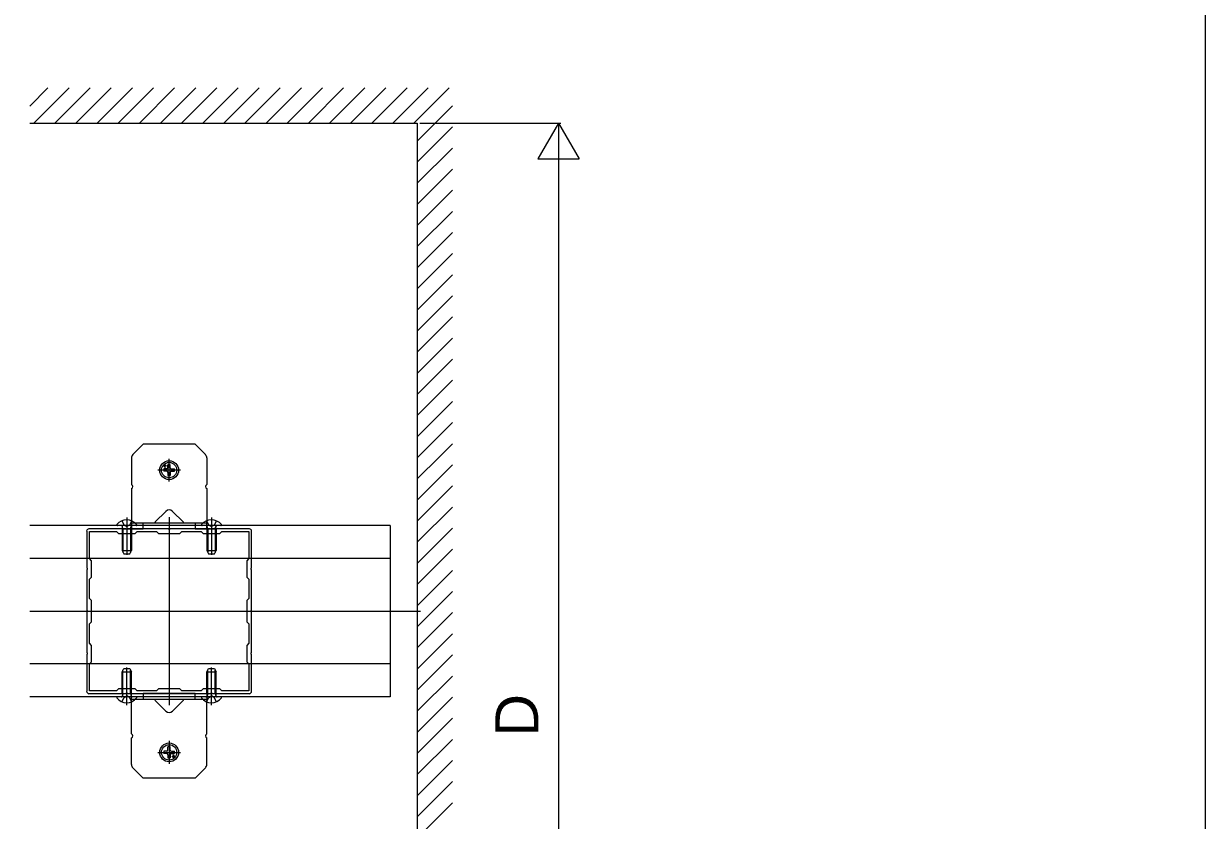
# Model space of a CAD drawing. Units: millimetres, scale not verified. Extents: x -875 to 875, y -1304 to 1297.
# Drawn here: x 373 to 875, y -381 to -42 of the extents above; entities that cross this region are included whole.
import ezdxf
from ezdxf.enums import TextEntityAlignment as Align

# ---------------------------------------------------------------- set-up
doc = ezdxf.new("R2010")
doc.units = ezdxf.units.MM
doc.header["$LTSCALE"] = 8
for name, color, linetype in [('0-3_YKK_11', 7, 'Continuous'), ('0-4_YKK_12', 2, 'Continuous'), ('0-5_YKK_13', 4, 'Continuous'), ('0-7_YKK_D', 6, 'Continuous'), ('0-8_YKK_ZWAK', 7, 'Continuous'), ('0-9_YSS_K', 3, 'Continuous')]:
    doc.layers.add(name, color=color, linetype=linetype)
doc.styles.add('ＭＳ ゴシック', font='')
doc.styles.get('ＭＳ ゴシック').set_extended_font_data('MS Gothic')

msp = doc.modelspace()

# ---------------------------------------------------------------- linework, layer by layer
at = {"layer": '0-3_YKK_11'}
for points in [[(399.424, -257.559), (399.46, -257.719), (399.5, -257.839), (399.5, -273.241), (399.62, -273.424), (399.62, -273.974), (399.5, -274.158), (399.5, -291.241), (399.62, -291.424), (399.62, -291.974), (399.5, -292.158), (399.5, -309.241), (399.62, -309.424), (399.62, -309.974), (399.5, -310.158), (399.5, -325.56), (399.46, -325.68), (399.424, -325.839)], [(434.042, -256.699), (416.958, -256.699), (416.775, -256.819), (416.225, -256.819), (416.042, -256.699), (400.64, -256.699), (400.52, -256.66), (400.36, -256.624)], [(456.9, -257.799), (468.4, -257.799), (468.4, -269.299), (467.5, -270.199), (467.5, -277.199), (468.4, -278.099), (468.4, -286.299), (467.5, -287.199), (467.5, -296.199), (468.4, -297.099), (468.4, -305.299), (467.5, -306.199), (467.5, -313.199), (468.4, -314.099), (468.4, -325.599), (456.9, -325.599), (456, -324.699), (449, -324.699), (448.1, -325.599), (439.9, -325.599), (439, -324.699), (430, -324.699), (429.1, -325.599), (420.9, -325.599), (420, -324.699), (413, -324.699), (412.1, -325.599), (400.6, -325.599), (400.6, -314.099), (401.5, -313.199), (401.5, -306.199), (400.6, -305.299), (400.6, -297.099), (401.5, -296.199), (401.5, -287.199), (400.6, -286.299), (400.6, -278.099), (401.5, -277.199), (401.5, -270.199), (400.6, -269.299)], [(400.6, -269.299), (400.6, -257.799), (412.1, -257.799), (413, -258.699), (420, -258.699), (420.9, -257.799), (429.1, -257.799), (430, -258.699), (439, -258.699), (439.9, -257.799), (448.1, -257.799), (449, -258.699), (456, -258.699), (456.9, -257.799)], [(468.64, -256.624), (468.48, -256.66), (468.36, -256.699), (452.958, -256.699), (452.775, -256.819), (452.225, -256.819), (452.042, -256.699), (434.958, -256.699), (434.775, -256.819), (434.225, -256.819), (434.042, -256.699)], [(469.576, -325.839), (469.54, -325.68), (469.5, -325.56), (469.5, -310.158), (469.38, -309.974), (469.38, -309.424), (469.5, -309.241), (469.5, -292.158), (469.38, -291.974), (469.38, -291.424), (469.5, -291.241), (469.5, -274.158), (469.38, -273.974), (469.38, -273.424), (469.5, -273.241), (469.5, -257.839), (469.54, -257.719), (469.576, -257.559)], [(400.36, -326.775), (400.52, -326.739), (400.64, -326.699), (416.042, -326.699), (416.225, -326.579), (416.775, -326.579), (416.958, -326.699), (434.042, -326.699), (434.225, -326.579), (434.775, -326.579), (434.958, -326.699), (452.042, -326.699), (452.225, -326.579), (452.775, -326.579), (452.958, -326.699), (468.36, -326.699), (468.48, -326.739), (468.64, -326.775)]]:
    msp.add_lwpolyline(points, dxfattribs=at)
for centre, start, end in [((400.6, -257.799), 101.53697, 168.46303), ((468.4, -257.799), 11.53697, 78.46303), ((400.6, -325.599), 191.53697, 258.46303), ((468.4, -325.599), 281.53697, 348.46303)]:
    msp.add_arc(centre, 1.2, start, end, dxfattribs=at)
at = {"layer": '0-4_YKK_12'}
for p, q in [((528.5, -255.299), (375.225, -255.299)), ((434.5, -251.699), (434.5, -331.699)), ((528.5, -255.299), (528.5, -328.099)), ((528.5, -269.299), (375.225, -269.299)), ((375.225, -291.699), (541.406, -291.699)), ((528.5, -314.099), (375.225, -314.099)), ((528.5, -328.099), (375.225, -328.099))]:
    msp.add_line(p, q, dxfattribs=at)
at = {"layer": '0-5_YKK_13'}
for p, q in [((419.086, -225.114), (423.5, -220.699)), ((445.5, -220.699), (423.5, -220.699)), ((445.5, -220.699), (449.914, -225.114)), ((418.5, -226.528), (418.5, -237.833)), ((432.817, -230.582), (432.11, -229.875)), ((433.383, -230.017), (432.676, -229.31)), ((434, -230.699), (434, -229.399)), ((434.5, -236.555), (434.5, -226.844)), ((450.5, -226.528), (450.5, -237.833)), ((439.356, -231.699), (429.644, -231.699)), ((433.5, -232.199), (432.2, -232.199)), ((434, -232.699), (434, -233.999)), ((434, -233.999), (435, -233.999)), ((435, -232.699), (435, -233.999)), ((435.5, -231.199), (436.8, -231.199)), ((418.5, -239.565), (418.5, -253.699)), ((450.5, -239.565), (450.5, -253.699)), ((428.599, -253.699), (433.057, -249.242)), ((435.943, -249.242), (440.401, -253.699)), ((420.476, -255.299), (412.524, -255.299)), ((414.425, -253.223), (415.355, -255.088)), ((414.5, -256.699), (414.645, -255.887)), ((414.879, -256.699), (414.639, -255.684)), ((415.355, -255.088), (416.5, -255.697)), ((416.5, -251.799), (416.5, -267.763)), ((417.645, -255.088), (416.5, -255.697)), ((418.575, -253.223), (417.645, -255.088)), ((418.121, -256.699), (418.361, -255.684)), ((418.5, -256.699), (418.355, -255.887)), ((418.5, -253.699), (418.5, -254.199)), ((418.5, -254.199), (418.5, -256.699)), ((419.086, -254.199), (418.5, -254.199)), ((423.5, -254.199), (419.086, -254.199)), ((423.5, -256.699), (423.5, -254.199)), ((456.476, -255.299), (448.524, -255.299)), ((450.425, -253.223), (451.355, -255.088)), ((450.5, -254.199), (450.5, -253.699)), ((450.5, -256.699), (450.645, -255.887)), ((450.879, -256.699), (450.639, -255.684)), ((451.355, -255.088), (452.5, -255.697)), ((452.5, -251.799), (452.5, -267.763)), ((453.645, -255.088), (452.5, -255.697)), ((454.575, -253.223), (453.645, -255.088)), ((454.121, -256.699), (454.361, -255.684)), ((454.5, -256.699), (454.355, -255.887)), ((414.5, -256.699), (418.5, -256.699)), ((414.5, -256.699), (414.5, -265.899)), ((414.879, -256.699), (414.879, -266.657)), ((418.121, -256.699), (418.121, -266.657)), ((418.5, -256.699), (418.5, -265.899)), ((418.5, -256.699), (419.086, -256.699)), ((419.086, -256.699), (423.5, -256.699)), ((445.5, -256.699), (423.5, -256.699)), ((449.914, -256.699), (450.5, -256.699)), ((450.5, -256.699), (454.5, -256.699)), ((450.5, -256.699), (450.5, -265.899)), ((450.879, -256.699), (450.879, -266.657)), ((454.121, -256.699), (454.121, -266.657)), ((454.5, -256.699), (454.5, -265.899)), ((414.5, -265.899), (418.5, -265.899)), ((414.5, -265.899), (415.2, -267.299)), ((417.8, -267.299), (418.5, -265.899)), ((450.5, -265.899), (454.5, -265.899)), ((450.5, -265.899), (451.2, -267.299)), ((453.8, -267.299), (454.5, -265.899)), ((415.2, -267.299), (417.8, -267.299)), ((451.2, -267.299), (453.8, -267.299)), ((414.5, -317.499), (415.2, -316.099)), ((415.2, -316.099), (417.8, -316.099)), ((416.5, -331.599), (416.5, -315.636)), ((417.8, -316.099), (418.5, -317.499)), ((450.5, -317.499), (451.2, -316.099)), ((451.2, -316.099), (453.8, -316.099)), ((452.5, -331.599), (452.5, -315.636)), ((453.8, -316.099), (454.5, -317.499)), ((414.5, -326.699), (414.5, -317.499)), ((414.5, -317.499), (418.5, -317.499)), ((414.879, -326.699), (414.879, -316.741)), ((418.121, -326.699), (418.121, -316.741)), ((418.5, -326.699), (418.5, -317.499)), ((450.5, -326.699), (450.5, -317.499)), ((450.5, -317.499), (454.5, -317.499)), ((450.879, -326.699), (450.879, -316.741)), ((454.121, -326.699), (454.121, -316.741)), ((454.5, -326.699), (454.5, -317.499)), ((420.476, -328.099), (412.524, -328.099)), ((414.425, -330.176), (415.355, -328.311)), ((414.5, -326.699), (418.5, -326.699)), ((414.5, -326.699), (414.645, -327.512)), ((414.879, -326.699), (414.639, -327.715)), ((415.355, -328.311), (416.5, -327.702)), ((417.645, -328.311), (416.5, -327.702)), ((418.575, -330.176), (417.645, -328.311)), ((418.121, -326.699), (418.361, -327.715)), ((418.5, -326.699), (418.355, -327.512)), ((418.5, -329.199), (418.5, -326.699)), ((418.5, -326.699), (419.086, -326.699)), ((419.086, -329.199), (418.5, -329.199)), ((418.5, -329.699), (418.5, -329.199)), ((418.5, -343.833), (418.5, -329.699)), ((419.086, -326.699), (423.5, -326.699)), ((423.5, -329.199), (419.086, -329.199)), ((423.5, -326.699), (423.5, -329.199)), ((445.5, -326.699), (423.5, -326.699)), ((428.599, -329.699), (433.057, -334.157)), ((435.943, -334.157), (440.401, -329.699)), ((456.476, -328.099), (448.524, -328.099)), ((449.914, -326.699), (450.5, -326.699)), ((450.425, -330.176), (451.355, -328.311)), ((450.5, -326.699), (454.5, -326.699)), ((450.5, -326.699), (450.645, -327.512)), ((450.5, -329.199), (450.5, -329.699)), ((450.5, -343.833), (450.5, -329.699)), ((450.879, -326.699), (450.639, -327.715)), ((451.355, -328.311), (452.5, -327.702)), ((453.645, -328.311), (452.5, -327.702)), ((454.575, -330.176), (453.645, -328.311)), ((454.121, -326.699), (454.361, -327.715)), ((454.5, -326.699), (454.355, -327.512)), ((418.5, -356.871), (418.5, -345.565)), ((450.5, -356.871), (450.5, -345.565)), ((434, -350.699), (434, -349.399)), ((435, -349.399), (434, -349.399)), ((434.5, -346.844), (434.5, -356.555)), ((435, -350.699), (435, -349.399)), ((435.5, -351.199), (436.8, -351.199)), ((429.644, -351.699), (439.356, -351.699)), ((433.5, -352.199), (432.2, -352.199)), ((435, -352.699), (435, -353.999)), ((435.617, -353.382), (436.324, -354.089)), ((436.183, -352.817), (436.89, -353.524)), ((419.086, -358.285), (423.5, -362.699)), ((445.5, -362.699), (449.914, -358.285)), ((445.5, -362.699), (423.5, -362.699))]:
    msp.add_line(p, q, dxfattribs=at)
for points in [[(433.383, -230.017), (432.393, -229.592), (432.817, -230.582)], [(435, -230.699), (435, -229.399), (434, -229.399)], [(433.5, -231.199), (432.2, -231.199), (432.2, -232.199)], [(435.5, -232.199), (436.8, -232.199), (436.8, -231.199)], [(449.914, -254.199), (445.5, -254.199), (423.5, -254.199)], [(445.5, -254.199), (445.5, -256.699), (449.914, -256.699)], [(450.5, -256.699), (450.5, -254.199), (449.914, -254.199)], [(449.914, -329.199), (445.5, -329.199), (423.5, -329.199)], [(445.5, -329.199), (445.5, -326.699), (449.914, -326.699)], [(450.5, -326.699), (450.5, -329.199), (449.914, -329.199)], [(433.5, -351.199), (432.2, -351.199), (432.2, -352.199)], [(435.5, -352.199), (436.8, -352.199), (436.8, -351.199)], [(434, -352.699), (434, -353.999), (435, -353.999)], [(435.617, -353.382), (436.607, -353.807), (436.183, -352.817)]]:
    msp.add_lwpolyline(points, dxfattribs=at)
for centre, radius in [((434.5, -231.699), 4), ((434.5, -231.699), 3.25), ((434.5, -351.699), 4), ((434.5, -351.699), 3.25)]:
    msp.add_circle(centre, radius, dxfattribs=at)
for centre, radius, start, end in [((420.5, -226.528), 2, 135, 180), ((448.5, -226.528), 2, 0, 45), ((433.5, -230.699), 0.5, 270, 0), ((435.5, -230.699), 0.5, 180, 270), ((433.5, -232.699), 0.5, 0, 90), ((435.5, -232.699), 0.5, 90, 180), ((418, -238.699), 1, 300, 60), ((451, -238.699), 1, 120, 240), ((412.524, -255.025), 0.274, 142.28591, 270), ((416.5, -258.099), 5.3, 37.71409, 142.28591), ((414.152, -255.799), 0.5, 349.90904, 90), ((418.848, -255.799), 0.5, 90, 190.09096), ((420.476, -255.025), 0.274, 270, 37.71409), ((448.524, -255.025), 0.274, 142.28591, 270), ((452.5, -258.099), 5.3, 37.71409, 142.28591), ((450.152, -255.799), 0.5, 349.90904, 90), ((454.848, -255.799), 0.5, 90, 190.09096), ((456.476, -255.025), 0.274, 270, 37.71409), ((412.524, -328.374), 0.274, 90, 217.71409), ((416.5, -325.299), 5.3, 217.71409, 322.28591), ((414.152, -327.599), 0.5, 270, 10.09096), ((418.848, -327.599), 0.5, 169.90904, 270), ((420.476, -328.374), 0.274, 322.28591, 90), ((448.524, -328.374), 0.274, 90, 217.71409), ((452.5, -325.299), 5.3, 217.71409, 322.28591), ((450.152, -327.599), 0.5, 270, 10.09096), ((454.848, -327.599), 0.5, 169.90904, 270), ((456.476, -328.374), 0.274, 322.28591, 90), ((418, -344.699), 1, 300, 60), ((451, -344.699), 1, 120, 240), ((433.5, -350.699), 0.5, 270, 0), ((435.5, -350.699), 0.5, 180, 270), ((433.5, -352.699), 0.5, 0, 90), ((435.5, -352.699), 0.5, 90, 180), ((420.5, -356.871), 2, 180, 225), ((448.5, -356.871), 2, 315, 0)]:
    msp.add_arc(centre, radius, start, end, dxfattribs=at)
for centre, major_axis, ratio, start_param, end_param in [((434.5, -252.128), (0, 3.536), 0.707107, 5.6677056, 6.898665), ((429.099, -253.699), (0.688, 0.425), 0.381966, 2.1243707, 3.695167), ((439.901, -253.699), (0.688, -0.425), 0.381966, 5.7296109, 7.3004073), ((429.099, -329.699), (0.688, -0.425), 0.381966, 2.5880183, 4.1588146), ((439.901, -329.699), (0.688, 0.425), 0.381966, 5.2659633, 6.8367597), ((434.5, -331.271), (0, -3.536), 0.707107, 5.6677056, 6.898665)]:
    msp.add_ellipse(centre, major_axis=major_axis, ratio=ratio, start_param=start_param, end_param=end_param, dxfattribs=at)
at = {"layer": '0-7_YKK_D'}
for p, q in [((541, -84.199), (601, -84.199)), ((600, -84.199), (591.25, -99.355)), ((600, -84.199), (608.75, -99.355)), ((600, -84.199), (600, -114.51)), ((591.25, -99.355), (608.75, -99.355)), ((600, -101.699), (600, -566.7))]:
    msp.add_line(p, q, dxfattribs=at)
at = {"layer": '0-8_YKK_ZWAK'}
msp.add_lwpolyline([(-875, -1304.2), (875, -1304.2), (875, 1245.8)], dxfattribs=at)
at = {"layer": '0-9_YSS_K'}
for p, q in [((375.225, -76.94), (382.966, -69.199)), ((376.946, -84.199), (391.946, -69.199)), ((385.926, -84.199), (400.926, -69.199)), ((394.906, -84.199), (409.906, -69.199)), ((403.887, -84.199), (418.887, -69.199)), ((412.867, -84.199), (427.867, -69.199)), ((421.847, -84.199), (436.847, -69.199)), ((430.827, -84.199), (445.827, -69.199)), ((439.808, -84.199), (454.808, -69.199)), ((448.788, -84.199), (463.788, -69.199)), ((457.768, -84.199), (472.768, -69.199)), ((466.748, -84.199), (481.748, -69.199)), ((475.729, -84.199), (490.729, -69.199)), ((484.709, -84.199), (499.709, -69.199)), ((493.689, -84.199), (508.689, -69.199)), ((502.67, -84.199), (517.67, -69.199)), ((511.65, -84.199), (526.65, -69.199)), ((520.63, -84.199), (535.63, -69.199)), ((529.61, -84.199), (544.61, -69.199)), ((538.591, -84.199), (553.591, -69.199)), ((540, -91.77), (555, -76.77)), ((375.225, -84.199), (540, -84.199)), ((540, -84.199), (540, -683.266)), ((540, -100.751), (555, -85.751)), ((540, -109.731), (555, -94.731)), ((540, -118.711), (555, -103.711)), ((540, -127.691), (555, -112.691)), ((540, -136.672), (555, -121.672)), ((540, -145.652), (555, -130.652)), ((540, -154.632), (555, -139.632)), ((540, -163.612), (555, -148.612)), ((540, -172.593), (555, -157.593)), ((540, -181.573), (555, -166.573)), ((540, -190.553), (555, -175.553)), ((540, -199.533), (555, -184.533)), ((540, -208.514), (555, -193.514)), ((540, -217.494), (555, -202.494)), ((540.524, -225.95), (555, -211.474)), ((549.504, -225.95), (555, -220.454)), ((540, -226.474), (540.524, -225.95)), ((540, -235.454), (549.504, -225.95)), ((540, -244.435), (555, -229.435)), ((540, -253.415), (555, -238.415)), ((540, -262.395), (555, -247.395)), ((540, -271.375), (555, -256.375)), ((540, -280.356), (555, -265.356)), ((540, -289.336), (555, -274.336)), ((540, -298.316), (555, -283.316)), ((540, -307.296), (555, -292.296)), ((540, -316.277), (555, -301.277)), ((540, -325.257), (555, -310.257)), ((540, -334.237), (555, -319.237)), ((540, -343.217), (555, -328.217)), ((540, -352.198), (555, -337.198)), ((540, -361.178), (555, -346.178)), ((540, -370.158), (555, -355.158)), ((540, -379.138), (555, -364.138)), ((540, -388.119), (555, -373.119))]:
    msp.add_line(p, q, dxfattribs=at)

# ---------------------------------------------------------------- texts
at = {"layer": '0-7_YKK_D', "style": 'ＭＳ ゴシック'}
msp.add_text('Ｄ', height=18.33, rotation=90, dxfattribs=at).set_placement((597, -348.546), align=Align.BOTTOM_LEFT)

doc.saveas('drawing.dxf')
